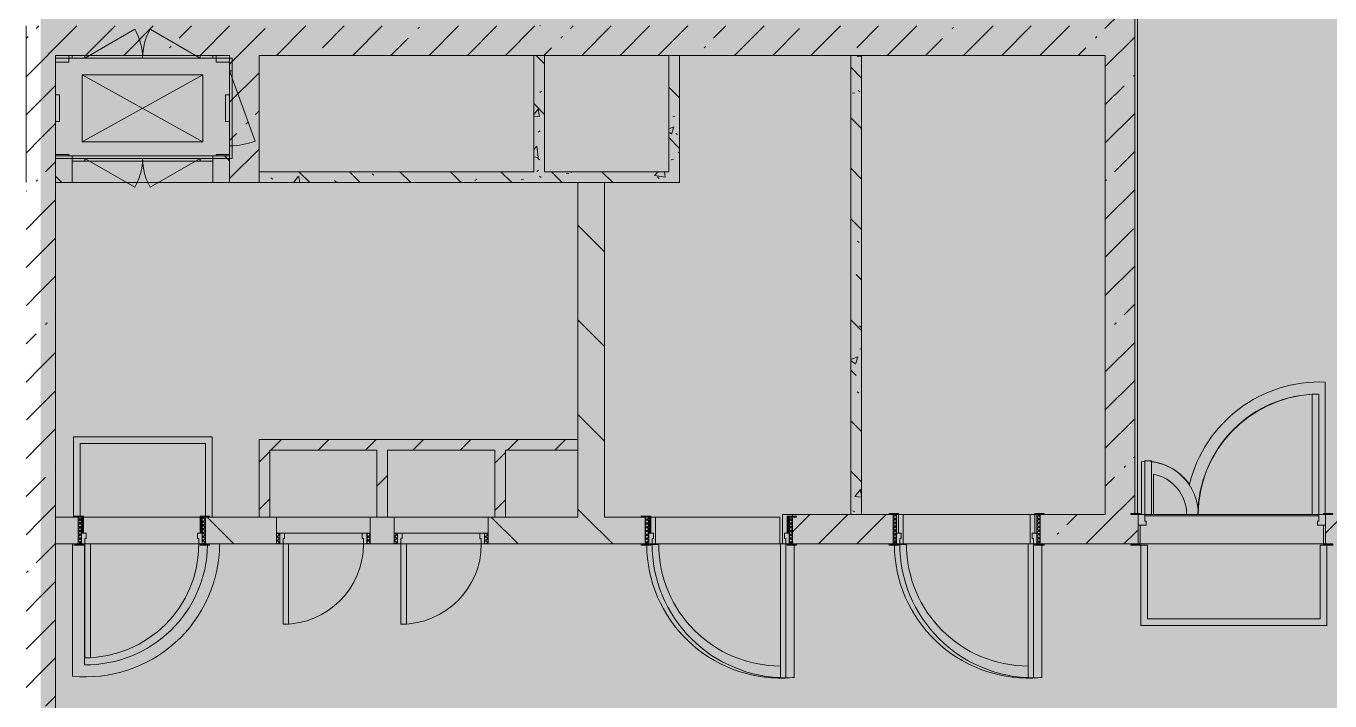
# Model space of a CAD drawing. Header units: millimetres. Extents: x 81609 to 272668, y -8553 to 29000.
# Drawn here: x 230408 to 240146, y 12227 to 17269 of the extents above; entities that cross this region are included whole.
import ezdxf

# ---------------------------------------------------------------- set-up
doc = ezdxf.new("R2010")
doc.units = ezdxf.units.MM
doc.layers.add('A-DETL-GENF-2', color=7, linetype='Continuous', lineweight=9, true_color=0xc0c0c0, transparency=0.4)
for name, color, linetype, lineweight, true_color in [('A-DOOR-3', 7, 'Continuous', 5, 0xb7b7b7), ('A-DOOR-4', 7, 'Continuous', 5, 0xe2e2e2), ('A-DOOR-5', 7, 'Continuous', 5, 0xaaaaaa), ('A-DOOR-FRAM-2', 7, 'Continuous', 5, 0xe2e2e2), ('A-DOOR-FRAM-3', 7, 'Continuous', 5, 0xb7b7b7), ('A-DOOR-FRAM-4', 7, 'Continuous', 5, 0xaaaaaa), ('A-FLOR-2', 7, 'Continuous', 5, 0xb7b7b7), ('A-GENM-4', 7, 'Continuous', 5, 0x737373), ('A-WALL-4', 7, 'Continuous', 9, 0x737373), ('I-WALL-4', 7, 'Continuous', 5, 0x737373), ('I-WALL-5', 7, 'Continuous', 5, 0x787878), ('M-EQPM-3', 7, 'Continuous', 5, 0x737373)]:
    doc.layers.add(name, color=color, linetype=linetype, lineweight=lineweight, true_color=true_color)
doc.layers.add('I-WALL-3', color=7, linetype='Continuous', lineweight=5)
pattern_1 = [(45, (145658, 0), (-285.1231, 285.1231), []), (45, (145943.1, 0), (-285.1231, 285.1231), [504.031, -100.806, 16.764, -84.042])]
pattern_2 = [(135, (145658, 0), (-353.5534, -353.5534), [])]
pattern_3 = [(135, (145658, 0), (-377.1708, -377.1708), [533.4, -88.9, 17.78, -88.9]), (135, (145658, 376.94), (-377.1708, -377.1708), []), (50, (145658, 0), (637.6445, -55.7866), [66.675, -733.425]), (355, (145658, 0), (-123.3494, 668.699), [53.34, -586.74]), (100.451, (145711.1, -4.65), (514.299, 612.908), [56.665, -623.315]), (46.184, (145658, 177.8), (948.7764, -147.15), [100.012, -1100.137]), (96.636, (145737.05, 165.5), (830.909, 865.997), [84.998, -934.973]), (351.184, (145658, 177.8), (830.918, 865.988), [80.01, -880.11]), (21, (145746.9, 133.35), (530.6506, -357.9283), [66.675, -733.425]), (326, (145746.9, 133.35), (216.308, 644.6585), [53.34, -586.74]), (71.451, (145791.1, 103.5), (746.9596, 286.7243), [56.665, -623.315]), (37.5, (145657.99, 0), (10.81053, 295.9426), [16.764, -562.864, 16.764, -578.866, -588.962]), (37.5, (145657.99, 0), (10.81053, 295.9426), [-1175.258, 16.764, -572.198]), (7.5, (145658, 0), (233.8692, 350.6318), [16.764, -322.834, 16.764, -549.529, -224.472]), (7.5, (145658, 0), (233.8692, 350.6318), [-905.891, 16.764, -207.708]), (327.5, (145459.74, 0), (474.5678, -20.0513), [16.764, -205.486, 16.764, -676.656, -920.115]), (327.5, (145459.74, 0), (474.5678, -20.0513), [-915.67, 16.764, -903.351]), (317.5, (145370.84, 0), (518.4522, 88.9934), [16.764, -272.161, 16.764, -443.738, -653.415]), (317.5, (145370.84, 0), (518.4522, 88.9934), [-749.427, 16.764, -636.651])]
pattern_4 = [(45, (145657.99, 0), (-176.7767, 176.7767), [])]

# ---------------------------------------------------------------- blocks, each defined once
blk = doc.blocks.new('110_Дверь_СКБ_1Ст_Внутренняя1 - Д-8 950x2100h_охрана-V216-2_9_3_птичка')
at = {"layer": 'A-DOOR-4'}
h = blk.add_hatch(color=256, dxfattribs=at)
h.paths.add_polyline_path([(-437.5, 100), (-437.5, 20), (-402.5, 20), (-402.5, 60), (-412.5, 60), (-416.2, 100)])
h.paths.add_polyline_path([(437.5, 100), (437.5, 60), (427.5, 60), (427.5, 20), (462.5, 20), (462.5, 100)])
at = {"layer": 'A-DOOR-5'}
h = blk.add_hatch(dxfattribs=at)
h.set_pattern_fill('FP_6', color=256, style=0, pattern_type=2)
h.set_pattern_definition([(135, (1826.41, 164.685), (-14.14214, -14.14214), []), (225, (1826.41, 164.685), (14.14214, -14.14214), [])])
h.paths.add_polyline_path([(487.5, 100), (462.5, 100), (462.5, -100), (487.5, -100), (487.5, -34.8)])
at = {"layer": 'A-DOOR-FRAM-2'}
for points in [[(397.5, 950), (397.5, 100), (437.5, 100), (437.5, 950)], [(-492.5, 108), (-492.5, 100), (-422.5, 100), (-422.5, 108)], [(511.4, 108), (447.5, 108), (447.5, 100), (517.5, 100), (517.5, 108)], [(-422.5, 20), (-437.5, 20), (-437.5, -100), (-422.5, -100), (-422.5, -34.8)], [(462.5, 20), (447.5, 20), (447.5, -100), (462.5, -100), (462.5, -34.8)], [(-492.5, -100), (-492.5, -108), (-422.5, -108), (-422.5, -100)], [(517.5, -100), (447.5, -100), (447.5, -108), (517.5, -108)]]:
    blk.add_hatch(color=256, dxfattribs=at).paths.add_polyline_path(points)
at = {"layer": 'A-DOOR-FRAM-4'}
h = blk.add_hatch(dxfattribs=at)
h.set_pattern_fill('FP_7', color=256, style=0, pattern_type=2)
h.set_pattern_definition([(45, (-296.384, 164.685), (-14.1421, 14.1421), []), (135, (-296.384, 164.685), (-14.1421, -14.1421), [])])
h.paths.add_polyline_path([(-437.5, 100), (-462.5, 100), (-462.5, -100), (-437.5, -100), (-437.5, -34.8)])
at = {"layer": 'A-DOOR-3'}
for p, q in [((437.5, 950), (397.5, 950)), ((397.5, 950), (397.5, 100)), ((437.5, 100), (437.5, 950)), ((397.5, 100), (437.5, 100))]:
    blk.add_line(p, q, dxfattribs=at)
blk.add_arc((437.5, 100), 850, 90, 180, dxfattribs=at)
at = {"layer": 'A-DOOR-FRAM-3'}
for p, q in [((-422.5, 108), (-492.5, 108)), ((-492.5, 108), (-492.5, 100)), ((-492.5, 100), (-422.5, 100)), ((-437.5, 100), (-462.5, 100)), ((-462.5, 100), (-462.5, -100)), ((-412.5, 100), (-437.5, 100)), ((-437.5, 100), (-437.5, 20)), ((-437.5, -100), (-437.5, 100)), ((-422.5, 100), (-437.5, 100)), ((-437.5, 100), (-437.5, 99)), ((-437.5, 99), (-422.5, 99)), ((-422.5, 100), (-422.5, 108)), ((-422.5, 99), (-422.5, 100)), ((-412.5, 60), (-412.5, 100)), ((437.5, 100), (437.5, 60)), ((462.5, 100), (437.5, 100)), ((517.5, 108), (447.5, 108)), ((447.5, 108), (447.5, 100)), ((462.5, 100), (447.5, 100)), ((447.5, 100), (447.5, 99)), ((447.5, 100), (517.5, 100)), ((447.5, 99), (462.5, 99)), ((462.5, 20), (462.5, 100)), ((487.5, 100), (462.5, 100)), ((462.5, 100), (462.5, -100)), ((462.5, 99), (462.5, 100)), ((487.5, -100), (487.5, 100)), ((517.5, 100), (517.5, 108)), ((-437.5, 20), (-402.5, 20)), ((-422.5, 20), (-437.5, 20)), ((-437.5, 20), (-437.5, -100)), ((-422.5, -100), (-422.5, 20)), ((-402.5, 60), (-412.5, 60)), ((-402.5, 20), (-402.5, 60)), ((437.5, 60), (427.5, 60)), ((427.5, 60), (427.5, 20)), ((427.5, 20), (462.5, 20)), ((462.5, 20), (447.5, 20)), ((447.5, 20), (447.5, -100)), ((462.5, -100), (462.5, 20)), ((-422.5, -100), (-492.5, -100)), ((-492.5, -100), (-492.5, -108)), ((-492.5, -108), (-422.5, -108)), ((-462.5, -100), (-437.5, -100)), ((-437.5, -100), (-422.5, -100)), ((-422.5, -108), (-422.5, -100)), ((447.5, -100), (462.5, -100)), ((517.5, -100), (447.5, -100)), ((447.5, -100), (447.5, -108)), ((447.5, -108), (517.5, -108)), ((462.5, -100), (487.5, -100)), ((517.5, -108), (517.5, -100))]:
    blk.add_line(p, q, dxfattribs=at)
blk = doc.blocks.new('DOR_Проход в стене_Прямоугольный - 1050x1150 EI30-23344994-2_9_3_птичка')
at = {"layer": 'A-DOOR-3'}
for p, q in [((525, 100), (-525, 100)), ((525, -100), (-525, -100))]:
    blk.add_line(p, q, dxfattribs=at)
blk = doc.blocks.new('110_Дверь_СКБ_2Ст - Д-1_л_Лестничная клетка EIS60 2-32142534-2_9_3_птичка')
at = {"layer": 'A-DOOR-4'}
for points in [[(662.5, 110), (662.5, 1010), (612.5, 1010), (612.5, 110)], [(-587.5, 510), (-637.5, 510), (-637.5, 110), (-587.5, 110), (-587.5, 433.2)], [(712.5, 30), (697.5, 30), (697.5, -110), (712.5, -110), (712.5, -30.6)]]:
    blk.add_hatch(color=256, dxfattribs=at).paths.add_polyline_path(points)
h = blk.add_hatch(color=256, dxfattribs=at)
h.paths.add_polyline_path([(712.5, 110), (662.5, 110), (662.5, 60), (652.5, 60), (652.5, 30), (712.5, 30)])
h.paths.add_polyline_path([(-627.5, 30), (-627.5, 60), (-637.5, 60), (-637.5, 110), (-687.5, 110), (-687.5, 30)])
at = {"layer": 'A-DOOR-FRAM-2'}
for points in [[(-672.5, 110), (-672.5, 118), (-742.5, 118), (-742.5, 110)], [(767.5, 110), (767.5, 118), (697.5, 118), (697.5, 110)], [(-672.5, 30), (-687.5, 30), (-687.5, -110), (-672.5, -110), (-672.5, -30.6)], [(-672.5, -110), (-742.5, -110), (-742.5, -118), (-672.5, -118)], [(767.5, -118), (767.5, -110), (697.5, -110), (697.5, -118)]]:
    blk.add_hatch(color=256, dxfattribs=at).paths.add_polyline_path(points)
at = {"layer": 'A-DOOR-3'}
for p, q in [((662.5, 1010), (612.5, 1010)), ((612.5, 1010), (612.5, 110)), ((662.5, 110), (662.5, 1010)), ((-637.5, 510), (-637.5, 110)), ((-587.5, 510), (-637.5, 510)), ((-587.5, 110), (-587.5, 510)), ((-637.5, 110), (-587.5, 110)), ((612.5, 110), (662.5, 110))]:
    blk.add_line(p, q, dxfattribs=at)
for centre, radius, start, end in [((662.5, 110), 900, 90, 180), ((-637.5, 110), 400, 360, 90)]:
    blk.add_arc(centre, radius, start, end, dxfattribs=at)
at = {"layer": 'A-DOOR-FRAM-3'}
for p, q in [((-672.5, 118), (-742.5, 118)), ((-742.5, 118), (-742.5, 110)), ((-742.5, 110), (-672.5, 110)), ((-637.5, 110), (-687.5, 110)), ((-687.5, 110), (-687.5, 30)), ((-672.5, 110), (-672.5, 118)), ((-637.5, 60), (-637.5, 110)), ((662.5, 110), (662.5, 60)), ((712.5, 110), (662.5, 110)), ((767.5, 118), (697.5, 118)), ((697.5, 118), (697.5, 110)), ((697.5, 110), (767.5, 110)), ((712.5, 30), (712.5, 110)), ((767.5, 110), (767.5, 118)), ((-687.5, 30), (-627.5, 30)), ((-672.5, 30), (-687.5, 30)), ((-687.5, 30), (-687.5, -110)), ((-672.5, -110), (-672.5, 30)), ((-627.5, 60), (-637.5, 60)), ((-627.5, 30), (-627.5, 60)), ((662.5, 60), (652.5, 60)), ((652.5, 60), (652.5, 30)), ((652.5, 30), (712.5, 30)), ((712.5, 30), (697.5, 30)), ((697.5, 30), (697.5, -110)), ((712.5, -110), (712.5, 30)), ((-672.5, -110), (-742.5, -110)), ((-742.5, -110), (-742.5, -118)), ((-742.5, -118), (-672.5, -118)), ((-687.5, -110), (-672.5, -110)), ((-672.5, -118), (-672.5, -110)), ((697.5, -110), (712.5, -110)), ((767.5, -110), (697.5, -110)), ((697.5, -110), (697.5, -118)), ((697.5, -118), (767.5, -118)), ((767.5, -118), (767.5, -110))]:
    blk.add_line(p, q, dxfattribs=at)
blk = doc.blocks.new('110_Дверь_СКБ_1Ст_Внутренняя1 - Д-3 _п_ 1100x2100h_много всего-32102842-2_9_3_птичка')
at = {"layer": 'A-DOOR-4'}
h = blk.add_hatch(color=256, dxfattribs=at)
h.paths.add_polyline_path([(512.5, 110), (512.5, 70), (502.5, 70), (502.5, 30), (537.5, 30), (537.5, 110)])
h.paths.add_polyline_path([(-487.5, 110), (-512.5, 110), (-512.5, 30), (-477.5, 30), (-477.5, 70), (-487.5, 70)])
at = {"layer": 'A-DOOR-5'}
h = blk.add_hatch(dxfattribs=at)
h.set_pattern_fill('FP_20', color=256, style=0, pattern_type=2)
h.set_pattern_definition([(135, (1751.41, 174.685), (-14.14214, -14.14214), []), (225, (1751.41, 174.685), (14.14214, -14.14214), [])])
h.paths.add_polyline_path([(537.5, 110), (541.3, -110), (562.5, -110), (562.5, 110)])
at = {"layer": 'A-DOOR-FRAM-2'}
for points in [[(-487.5, 1110), (-487.5, 110), (-447.5, 110), (-447.5, 1110)], [(-567.5, 118), (-567.5, 110), (-497.5, 110), (-497.5, 118)], [(592.5, 118), (522.5, 118), (522.5, 110), (592.5, 110)], [(-497.5, 30), (-512.5, 30), (-512.5, -110), (-497.5, -110), (-497.5, -24.8)], [(537.5, 30), (522.5, 30), (522.5, -110), (537.5, -110), (537.5, -24.8)], [(-567.5, -110), (-567.5, -118), (-497.5, -118), (-497.5, -110)], [(541.3, -110), (522.5, -110), (522.5, -118), (592.5, -118), (592.5, -110)]]:
    blk.add_hatch(color=256, dxfattribs=at).paths.add_polyline_path(points)
at = {"layer": 'A-DOOR-FRAM-4'}
h = blk.add_hatch(dxfattribs=at)
h.set_pattern_fill('FP_21', color=256, style=0, pattern_type=2)
h.set_pattern_definition([(45, (-371.384, 174.685), (-14.1421, 14.1421), []), (135, (-371.384, 174.685), (-14.1421, -14.1421), [])])
h.paths.add_polyline_path([(-512.5, 110), (-537.5, 110), (-537.5, -110), (-512.5, -110), (-512.5, -24.8)])
at = {"layer": 'A-DOOR-3'}
for p, q in [((-487.5, 1110), (-487.5, 110)), ((-447.5, 1110), (-487.5, 1110)), ((-447.5, 110), (-447.5, 1110)), ((-487.5, 110), (-447.5, 110))]:
    blk.add_line(p, q, dxfattribs=at)
blk.add_arc((-487.5, 110), 1000, 360, 90, dxfattribs=at)
at = {"layer": 'A-DOOR-FRAM-3'}
for p, q in [((-497.5, 118), (-567.5, 118)), ((-567.5, 118), (-567.5, 110)), ((-567.5, 110), (-497.5, 110)), ((-512.5, 110), (-537.5, 110)), ((-537.5, 110), (-537.5, -110)), ((-487.5, 110), (-512.5, 110)), ((-512.5, 110), (-512.5, 30)), ((-512.5, -110), (-512.5, 110)), ((-497.5, 110), (-512.5, 110)), ((-512.5, 110), (-512.5, 109)), ((-512.5, 109), (-497.5, 109)), ((-497.5, 110), (-497.5, 118)), ((-497.5, 109), (-497.5, 110)), ((-487.5, 70), (-487.5, 110)), ((512.5, 110), (512.5, 70)), ((537.5, 110), (512.5, 110)), ((592.5, 118), (522.5, 118)), ((522.5, 118), (522.5, 110)), ((537.5, 110), (522.5, 110)), ((522.5, 110), (522.5, 109)), ((522.5, 110), (592.5, 110)), ((522.5, 109), (537.5, 109)), ((537.5, 30), (537.5, 110)), ((562.5, 110), (537.5, 110)), ((537.5, 110), (537.5, -110)), ((537.5, 109), (537.5, 110)), ((562.5, -24.8), (562.5, 110)), ((592.5, 110), (592.5, 118)), ((-512.5, 30), (-477.5, 30)), ((-497.5, 30), (-512.5, 30)), ((-512.5, 30), (-512.5, -110)), ((-497.5, -110), (-497.5, 30)), ((-477.5, 70), (-487.5, 70)), ((-477.5, 30), (-477.5, 70)), ((512.5, 70), (502.5, 70)), ((502.5, 70), (502.5, 30)), ((502.5, 30), (537.5, 30)), ((537.5, 30), (522.5, 30)), ((522.5, 30), (522.5, -110)), ((537.5, -110), (537.5, 30)), ((562.5, -110), (562.5, -28.5)), ((-497.5, -110), (-567.5, -110)), ((-567.5, -110), (-567.5, -118)), ((-567.5, -118), (-497.5, -118)), ((-537.5, -110), (-512.5, -110)), ((-512.5, -110), (-497.5, -110)), ((-497.5, -118), (-497.5, -110)), ((522.5, -110), (537.5, -110)), ((592.5, -110), (522.5, -110)), ((522.5, -110), (522.5, -118)), ((522.5, -118), (592.5, -118)), ((541.3, -110), (562.5, -110)), ((592.5, -118), (592.5, -110))]:
    blk.add_line(p, q, dxfattribs=at)
blk = doc.blocks.new('110_Дверь_СКБ_1Ст_Внутренняя1 - Д-3 _п_ 1100x2100h_много всего-32102838-2_9_3_птичка')
at = {"layer": 'A-DOOR-4'}
h = blk.add_hatch(color=256, dxfattribs=at)
h.paths.add_polyline_path([(512.5, 100), (512.5, 60), (502.5, 60), (502.5, 20), (537.5, 20), (537.5, 100)])
h.paths.add_polyline_path([(-487.5, 100), (-512.5, 100), (-512.5, 20), (-477.5, 20), (-477.5, 60), (-487.5, 60)])
at = {"layer": 'A-DOOR-5'}
h = blk.add_hatch(dxfattribs=at)
h.set_pattern_fill('FP_22', color=256, style=0, pattern_type=2)
h.set_pattern_definition([(135, (1751.41, 164.685), (-14.14214, -14.14214), []), (225, (1751.41, 164.685), (14.14214, -14.14214), [])])
h.paths.add_polyline_path([(562.5, 100), (537.5, 100), (537.5, -100), (562.5, -100), (562.5, -34.8)])
at = {"layer": 'A-DOOR-FRAM-2'}
for points in [[(-487.5, 1100), (-487.5, 100), (-447.5, 100), (-447.5, 1100)], [(-567.5, 108), (-567.5, 100), (-497.5, 100), (-497.5, 108)], [(592.5, 108), (522.5, 108), (522.5, 100), (592.5, 100)], [(-497.5, 20), (-512.5, 20), (-512.5, -100), (-497.5, -100), (-497.5, -34.8)], [(537.5, 20), (522.5, 20), (522.5, -100), (537.5, -100), (537.5, -34.8)], [(-567.5, -100), (-567.5, -108), (-497.5, -108), (-497.5, -100)], [(592.5, -100), (522.5, -100), (522.5, -108), (592.5, -108)]]:
    blk.add_hatch(color=256, dxfattribs=at).paths.add_polyline_path(points)
at = {"layer": 'A-DOOR-FRAM-4'}
h = blk.add_hatch(dxfattribs=at)
h.set_pattern_fill('FP_23', color=256, style=0, pattern_type=2)
h.set_pattern_definition([(45, (-371.384, 164.685), (-14.1421, 14.1421), []), (135, (-371.384, 164.685), (-14.1421, -14.1421), [])])
h.paths.add_polyline_path([(-512.5, 100), (-537.5, 100), (-537.5, -100), (-512.5, -100), (-512.5, -34.8)])
at = {"layer": 'A-DOOR-3'}
for p, q in [((-487.5, 1100), (-487.5, 100)), ((-447.5, 1100), (-487.5, 1100)), ((-447.5, 100), (-447.5, 1100)), ((-487.5, 100), (-447.5, 100))]:
    blk.add_line(p, q, dxfattribs=at)
blk.add_arc((-487.5, 100), 1000, 360, 90, dxfattribs=at)
at = {"layer": 'A-DOOR-FRAM-3'}
for p, q in [((-497.5, 108), (-567.5, 108)), ((-567.5, 108), (-567.5, 100)), ((-567.5, 100), (-497.5, 100)), ((-512.5, 100), (-537.5, 100)), ((-537.5, 100), (-537.5, -100)), ((-487.5, 100), (-512.5, 100)), ((-512.5, 100), (-512.5, 20)), ((-512.5, -100), (-512.5, 100)), ((-497.5, 100), (-512.5, 100)), ((-512.5, 100), (-512.5, 99)), ((-512.5, 99), (-497.5, 99)), ((-497.5, 100), (-497.5, 108)), ((-497.5, 99), (-497.5, 100)), ((-487.5, 60), (-487.5, 100)), ((512.5, 100), (512.5, 60)), ((537.5, 100), (512.5, 100)), ((592.5, 108), (522.5, 108)), ((522.5, 108), (522.5, 100)), ((537.5, 100), (522.5, 100)), ((522.5, 100), (522.5, 99)), ((522.5, 100), (592.5, 100)), ((522.5, 99), (537.5, 99)), ((537.5, 20), (537.5, 100)), ((562.5, 100), (537.5, 100)), ((537.5, 100), (537.5, -100)), ((537.5, 99), (537.5, 100)), ((562.5, -100), (562.5, 100)), ((592.5, 100), (592.5, 108)), ((-512.5, 20), (-477.5, 20)), ((-497.5, 20), (-512.5, 20)), ((-512.5, 20), (-512.5, -100)), ((-497.5, -100), (-497.5, 20)), ((-477.5, 60), (-487.5, 60)), ((-477.5, 20), (-477.5, 60)), ((512.5, 60), (502.5, 60)), ((502.5, 60), (502.5, 20)), ((502.5, 20), (537.5, 20)), ((537.5, 20), (522.5, 20)), ((522.5, 20), (522.5, -100)), ((537.5, -100), (537.5, 20)), ((-497.5, -100), (-567.5, -100)), ((-567.5, -100), (-567.5, -108)), ((-567.5, -108), (-497.5, -108)), ((-537.5, -100), (-512.5, -100)), ((-512.5, -100), (-497.5, -100)), ((-497.5, -108), (-497.5, -100)), ((522.5, -100), (537.5, -100)), ((592.5, -100), (522.5, -100)), ((522.5, -100), (522.5, -108)), ((522.5, -108), (592.5, -108)), ((537.5, -100), (562.5, -100)), ((592.5, -108), (592.5, -100))]:
    blk.add_line(p, q, dxfattribs=at)
blk = doc.blocks.new('160_Подъемник - 160_Подъемник-23521422-2_9_3_птичка')
at = {"layer": 'A-GENM-4'}
for p, q in [((220, 0), (592.4, 215)), ((220, 0), (592.4, 215)), ((1080, 0), (707.6, 215)), ((1080, 0), (707.6, 215)), ((-20, -95), (-20, 0)), ((-20, 0), (0, 0)), ((0, 0), (0, -95)), ((220, 20), (125, 20)), ((125, 20), (125, 0)), ((220, 20), (125, 20)), ((125, 20), (125, 0)), ((220, 0), (220, 20)), ((1080, 20), (220, 20)), ((220, 20), (1080, 20)), ((220, 0), (220, 20)), ((1080, 20), (220, 20)), ((220, 20), (1080, 20)), ((1080, 0), (1080, 20)), ((1080, 20), (1175, 20)), ((1080, 0), (1080, 20)), ((1080, 20), (1175, 20)), ((1175, 20), (1175, 0)), ((1175, 20), (1175, 0)), ((0, -95), (-20, -95)), ((-20, -95), (-20, -655)), ((-20, -655), (-20, -95)), ((125, 0), (220, 0)), ((125, 0), (220, 0)), ((1175, 0), (1080, 0)), ((1175, 0), (1080, 0)), ((0, -655), (-191.5, -128.8)), ((0, -655), (-20, -655)), ((-20, -655), (-20, -750)), ((0, -750), (0, -655)), ((-20, -750), (0, -750)), ((125, -770), (125, -750)), ((125, -750), (220, -750)), ((125, -770), (125, -750)), ((125, -750), (220, -750)), ((220, -770), (125, -770)), ((220, -770), (125, -770)), ((220, -750), (220, -770)), ((220, -750), (592.4, -965)), ((220, -750), (220, -770)), ((220, -750), (592.4, -965)), ((1080, -770), (220, -770)), ((220, -770), (1080, -770)), ((220, -770), (792, -770)), ((1080, -770), (508, -770)), ((1080, -750), (707.6, -965)), ((1080, -750), (707.6, -965)), ((1080, -750), (1080, -770)), ((1175, -750), (1080, -750)), ((1080, -750), (1080, -770)), ((1175, -750), (1080, -750)), ((1080, -770), (1175, -770)), ((1080, -770), (1175, -770)), ((1175, -770), (1175, -750)), ((1175, -770), (1175, -750))]:
    blk.add_line(p, q, dxfattribs=at)
for centre, radius, start, end in [((220, 0), 430, 0, 30), ((220, 0), 430, 0, 30), ((1080, 0), 430, 150, 180), ((1080, 0), 430, 150, 180), ((0, -655), 560, 90, 110), ((220, -750), 430, 330, 0), ((220, -750), 430, 330, 0), ((1080, -750), 430, 180, 210), ((1080, -750), 430, 180, 210)]:
    blk.add_arc(centre, radius, start, end, dxfattribs=at)
at = {"layer": 'M-EQPM-3'}
for p, q in [((1300, 0), (0, 0)), ((0, 0), (0, -750)), ((1300, -750), (1300, 0)), ((1100, -625), (200, -125)), ((200, -625), (1100, -125)), ((1100, -125), (200, -125)), ((200, -125), (200, -625)), ((1100, -625), (1100, -125)), ((200, -625), (1100, -625)), ((0, -750), (1300, -750))]:
    blk.add_line(p, q, dxfattribs=at)
blk = doc.blocks.new('Закладная деталь приямка - 200_100-20924312-2_9_3_птичка')
at = {"layer": 'M-EQPM-3'}
for p, q in [((85000, 16755), (84970, 16755)), ((85000, 16755), (84970, 16755)), ((85000, 16555), (85000, 16755)), ((85000, 16755), (85000, 16555)), ((84970, 16555), (85000, 16555)), ((85000, 16555), (84970, 16555))]:
    blk.add_line(p, q, dxfattribs=at)
blk = doc.blocks.new('Закладная деталь приямка - 200_100-V274-2_9_3_птичка')
at = {"layer": 'M-EQPM-3'}
for p, q in [((86240, 16755), (86240, 16555)), ((86240, 16555), (86240, 16755)), ((86270, 16755), (86240, 16755)), ((86240, 16755), (86270, 16755)), ((86240, 16555), (86270, 16555)), ((86240, 16555), (86270, 16555))]:
    blk.add_line(p, q, dxfattribs=at)
blk = doc.blocks.new('Закладная деталь приямка - 150_100-20924311-2_9_3_птичка')
at = {"layer": 'M-EQPM-3'}
for p, q in [((85070, 17050), (85070, 17000)), ((85070, 17050), (85070, 17000)), ((84970, 17000), (85070, 17000)), ((85070, 17000), (84970, 17000))]:
    blk.add_line(p, q, dxfattribs=at)
blk = doc.blocks.new('Закладная деталь приямка - 150_100-V275-2_9_3_птичка')
at = {"layer": 'M-EQPM-3'}
for p, q in [((86170, 17000), (86170, 17050)), ((86170, 17000), (86170, 17050)), ((86270, 17000), (86170, 17000)), ((86170, 17000), (86270, 17000))]:
    blk.add_line(p, q, dxfattribs=at)
blk = doc.blocks.new('Закладная деталь приямка - 150_100-V276-2_9_3_птичка')
at = {"layer": 'M-EQPM-3'}
for p, q in [((86270, 16310), (86170, 16310)), ((86170, 16310), (86270, 16310)), ((86170, 16310), (86170, 16300)), ((86170, 16310), (86170, 16300))]:
    blk.add_line(p, q, dxfattribs=at)
blk = doc.blocks.new('Закладная деталь приямка - 150_100-V277-2_9_3_птичка')
at = {"layer": 'M-EQPM-3'}
for p, q in [((85070, 16310), (84970, 16310)), ((84970, 16310), (85070, 16310)), ((85070, 16300), (85070, 16310)), ((85070, 16310), (85070, 16300))]:
    blk.add_line(p, q, dxfattribs=at)
blk = doc.blocks.new('110_Дверь_СКБ_1Ст - д-18 700x2100h_Технический шкаф ЭОМ и СС-V288-2_9_3_птичка')
at = {"layer": 'A-DOOR-4'}
h = blk.add_hatch(color=256, dxfattribs=at)
h.paths.add_polyline_path([(312.5, 100), (312.5, 60), (302.5, 60), (302.5, 20), (337.5, 20), (337.5, 100)])
h.paths.add_polyline_path([(-287.5, 100), (-312.5, 100), (-312.5, 20), (-277.5, 20), (-277.5, 60), (-287.5, 60)])
at = {"layer": 'A-DOOR-5'}
h = blk.add_hatch(dxfattribs=at)
h.set_pattern_fill('FP_26', color=256, style=0, pattern_type=2)
h.set_pattern_definition([(135, (1951.41, 164.685), (-14.14214, -14.14214), []), (225, (1951.41, 164.685), (14.14214, -14.14214), [])])
h.paths.add_polyline_path([(362.5, 100), (337.5, 100), (337.5, 20), (362.5, 20)])
at = {"layer": 'A-DOOR-FRAM-2'}
blk.add_hatch(color=256, dxfattribs=at).paths.add_polyline_path([(272.5, 700), (272.5, 100), (312.5, 100), (312.5, 700)])
at = {"layer": 'A-DOOR-FRAM-4'}
h = blk.add_hatch(dxfattribs=at)
h.set_pattern_fill('FP_27', color=256, style=0, pattern_type=2)
h.set_pattern_definition([(45, (-171.384, 164.685), (-14.1421, 14.1421), []), (135, (-171.384, 164.685), (-14.1421, -14.1421), [])])
h.paths.add_polyline_path([(-312.5, 100), (-337.5, 100), (-337.5, 20), (-312.5, 20)])
at = {"layer": 'A-DOOR-3'}
for p, q in [((312.5, 700), (272.5, 700)), ((272.5, 700), (272.5, 100)), ((312.5, 100), (312.5, 700)), ((272.5, 100), (312.5, 100))]:
    blk.add_line(p, q, dxfattribs=at)
blk.add_arc((312.5, 100), 600, 90, 180, dxfattribs=at)
at = {"layer": 'A-DOOR-FRAM-3'}
for p, q in [((-312.5, 100), (-337.5, 100)), ((-337.5, 100), (-337.5, 20)), ((-287.5, 100), (-312.5, 100)), ((-312.5, 100), (-312.5, 20)), ((-312.5, 20), (-312.5, 100)), ((-287.5, 60), (-287.5, 100)), ((-287.5, 100), (272.5, 100)), ((312.5, 100), (312.5, 60)), ((337.5, 100), (312.5, 100)), ((337.5, 20), (337.5, 100)), ((362.5, 100), (337.5, 100)), ((337.5, 100), (337.5, 20)), ((362.5, 20), (362.5, 100)), ((-337.5, 20), (-312.5, 20)), ((-312.5, 20), (-277.5, 20)), ((-277.5, 60), (-287.5, 60)), ((-277.5, 20), (-277.5, 60)), ((302.5, 20), (-277.5, 20)), ((312.5, 60), (302.5, 60)), ((302.5, 60), (302.5, 20)), ((302.5, 20), (337.5, 20)), ((337.5, 20), (362.5, 20))]:
    blk.add_line(p, q, dxfattribs=at)

msp = doc.modelspace()

# ---------------------------------------------------------------- hatches: boundary and pattern name
at = {"layer": 'A-DETL-GENF-2'}
msp.add_hatch(color=256, dxfattribs=at).paths.add_polyline_path([(267874.9, -258), (270896, -258), (270896, 21558), (238966, 21558), (238966, 27348), (230518, 27348), (230518, 5750), (234860, 5750), (234860, -258), (266947.4, -258)])
at = {"layer": 'I-WALL-3'}
h = msp.add_hatch(dxfattribs=at)
h.set_pattern_fill('FP_76', color=256, style=0, pattern_type=2)
h.set_pattern_definition(pattern_1)
h.paths.add_polyline_path([(238688, 13400), (238688, 13620), (238658, 13620), (238658.1, 13628), (238688, 13628), (238688, 21550), (238468, 21550), (238468, 13400), (238658, 13400)])
h = msp.add_hatch(dxfattribs=at)
h.set_pattern_fill('FP_76', color=256, style=0, pattern_type=2)
h.set_pattern_definition(pattern_1)
h.paths.add_polyline_path([(230408, 16300), (230518, 16300), (230518, 17270), (230408, 17270), (230408, 17005.5)])
h = msp.add_hatch(dxfattribs=at)
h.set_pattern_fill('FP_76', color=256, style=0, pattern_type=2)
h.set_pattern_definition(pattern_1)
h.paths.add_polyline_path([(230628, 16300), (230628, 17270), (230518, 17270), (230518, 16300)])
h = msp.add_hatch(dxfattribs=at)
h.set_pattern_fill('FP_76', color=256, style=0, pattern_type=2)
h.set_pattern_definition(pattern_1)
h.paths.add_polyline_path([(231928, 17050), (232148, 17050), (232148, 17270), (230628, 17270), (230628, 17050), (231701.7, 17050)])
h = msp.add_hatch(dxfattribs=at)
h.set_pattern_fill('FP_76', color=256, style=0, pattern_type=2)
h.set_pattern_definition(pattern_1)
h.paths.add_polyline_path([(238468, 17050), (238468, 17270), (232148, 17270), (232148, 17050), (237795.1, 17050)])
h = msp.add_hatch(dxfattribs=at)
h.set_pattern_fill('FP_76', color=256, style=0, pattern_type=2)
h.set_pattern_definition(pattern_1)
h.paths.add_polyline_path([(232148, 16100), (232148, 17050), (231928, 17050), (231928, 16100)])
h = msp.add_hatch(dxfattribs=at)
h.set_pattern_fill('FP_76', color=256, style=0, pattern_type=2)
h.set_pattern_definition(pattern_1)
h.paths.add_polyline_path([(230518, 10400), (230518, 16300), (230408, 16300), (230408, 10400)])
h = msp.add_hatch(dxfattribs=at)
h.set_pattern_fill('FP_76', color=256, style=0, pattern_type=2)
h.set_pattern_definition(pattern_1)
h.paths.add_polyline_path([(230518, 10400), (230628, 10400), (230628, 16300), (230518, 16300), (230518, 10642.6)])
h = msp.add_hatch(dxfattribs=at)
h.set_pattern_fill('FP_79', color=256, style=0, pattern_type=2)
h.set_pattern_definition(pattern_2)
h.paths.add_polyline_path([(230628, 16100), (230753, 16100), (230753, 16300), (230628, 16300)])
h.paths.add_polyline_path([(231928, 16100), (231928, 16300), (231803, 16300), (231803, 16100)])
h = msp.add_hatch(dxfattribs=at)
h.set_pattern_fill('FP_79', color=256, style=0, pattern_type=2)
h.set_pattern_definition(pattern_2)
h.paths.add_polyline_path([(234728, 13600), (234728, 16100), (234528, 16100), (234528, 13600), (234713.1, 13600)])
h = msp.add_hatch(dxfattribs=at)
h.set_pattern_fill('FP_80', color=256, style=0, pattern_type=2)
h.set_pattern_definition(pattern_4)
h.paths.add_polyline_path([(232228, 13600), (232228, 14180), (232148, 14180), (232148, 13600)])
h = msp.add_hatch(dxfattribs=at)
h.set_pattern_fill('FP_80', color=256, style=0, pattern_type=2)
h.set_pattern_definition(pattern_4)
h.paths.add_polyline_path([(232228, 14100), (234528, 14100), (234528, 14180), (232228, 14180), (232228, 14113.3)])
h = msp.add_hatch(dxfattribs=at)
h.set_pattern_fill('FP_80', color=256, style=0, pattern_type=2)
h.set_pattern_definition(pattern_4)
h.paths.add_polyline_path([(233108, 13600), (233108, 14100), (233028, 14100), (233028, 13600)])
h = msp.add_hatch(dxfattribs=at)
h.set_pattern_fill('FP_80', color=256, style=0, pattern_type=2)
h.set_pattern_definition(pattern_4)
h.paths.add_polyline_path([(233988, 13600), (233988, 14100), (233908, 14100), (233908, 13600)])
h = msp.add_hatch(dxfattribs=at)
h.set_pattern_fill('FP_79', color=256, style=0, pattern_type=2)
h.set_pattern_definition(pattern_2)
h.paths.add_polyline_path([(230768, 13400), (230798, 13400), (230798, 13600), (230628, 13600), (230628, 13400)])
h.paths.add_polyline_path([(231778, 13400), (232278, 13400), (232278, 13600), (231748, 13600), (231748, 13400)])
h.paths.add_polyline_path([(232978, 13400), (233158, 13400), (233158, 13600), (232978, 13600), (232978, 13480)])
h = msp.add_hatch(dxfattribs=at)
h.set_pattern_fill('FP_79', color=256, style=0, pattern_type=2)
h.set_pattern_definition(pattern_2)
h.paths.add_polyline_path([(234484.2, 13400), (235033, 13400), (235033, 13600), (233858, 13600), (233858, 13400)])
h = msp.add_hatch(dxfattribs=at)
h.set_pattern_fill('FP_76', color=256, style=0, pattern_type=2)
h.set_pattern_definition(pattern_1)
h.paths.add_polyline_path([(236163, 13400), (236883, 13400), (236883, 13620), (236133, 13620), (236133, 13608), (236163, 13608), (236163, 13600), (236133, 13600), (236133, 13400)])
h.paths.add_polyline_path([(238194.3, 13400), (238468, 13400), (238468, 13620), (237983, 13620), (237983, 13400), (238013, 13400)])
h = msp.add_hatch(dxfattribs=at)
h.set_pattern_fill('FP_76', color=256, style=0, pattern_type=2)
h.set_pattern_definition(pattern_1)
h.paths.add_polyline_path([(240168, 13400), (240458, 13400), (240458, 13620), (240113, 13620), (240113, 13400)])
h.paths.add_polyline_path([(238688, 13400), (238713, 13400), (238713, 13620), (238688, 13620), (238688, 13534.8)])
at = {"layer": 'I-WALL-5'}
h = msp.add_hatch(dxfattribs=at)
h.set_pattern_fill('FP_83', color=256, style=0, pattern_type=2)
h.set_pattern_definition(pattern_3)
h.paths.add_polyline_path([(234279.7, 16180), (234279.7, 17050), (234199.7, 17050), (234199.7, 16180)])
h.paths.add_polyline_path([(234279.7, 17270), (234279.7, 21235.8), (234199.7, 21235.8), (234199.7, 17270)])
h = msp.add_hatch(dxfattribs=at)
h.set_pattern_fill('FP_83', color=256, style=0, pattern_type=2)
h.set_pattern_definition(pattern_3)
h.paths.add_polyline_path([(235288, 16180), (235288, 17050), (235208, 17050), (235208, 16180)])
h = msp.add_hatch(dxfattribs=at)
h.set_pattern_fill('FP_83', color=256, style=0, pattern_type=2)
h.set_pattern_definition(pattern_3)
h.paths.add_polyline_path([(236648.7, 13620), (236648.7, 17050), (236568.7, 17050), (236568.7, 13620)])
h = msp.add_hatch(dxfattribs=at)
h.set_pattern_fill('FP_83', color=256, style=0, pattern_type=2)
h.set_pattern_definition(pattern_3)
h.paths.add_polyline_path([(235288, 16100), (235288, 16180), (232148, 16180), (232148, 16100), (234728, 16100)])

# ---------------------------------------------------------------- linework, layer by layer
at = {"layer": 'A-FLOR-2'}
for p, q in [((238708, 21130), (238708, 13628)), ((240111.6, 13628), (240111.6, 14609.2)), ((230762.7, 14200), (230762.7, 13600)), ((231798, 14200), (230762.7, 14200)), ((230812.7, 13608), (230812.7, 14150)), ((230812.7, 14150), (231748, 14150)), ((231748, 14150), (231748, 13608)), ((231798, 13600), (231798, 14200)), ((238737.5, 14014.7), (238737.5, 13621.1)), ((238827.5, 13621.1), (238827.5, 13920.9)), ((235073, 13600), (235108, 13600)), ((235108, 13600), (235108, 13400)), ((236058, 13620), (236133, 13620)), ((236923, 13620), (236958, 13620)), ((236958, 13620), (236958, 13400)), ((237908, 13400), (237908, 13620)), ((237908, 13620), (237943, 13620)), ((238737.5, 13621.1), (238763, 13621.1)), ((238763, 13610), (240063, 13610)), ((238813, 13621.1), (238827.5, 13621.1)), ((239076, 13621.1), (239159.1, 13621.1)), ((240063, 13621.1), (240098, 13621.1)), ((230753.7, 13400), (230753.7, 12412.1)), ((230843.7, 12497.2), (230843.7, 13400)), ((235133.5, 13397), (235073, 13397)), ((236043, 13400), (235083, 13400)), ((236093, 13398), (236083, 13398)), ((236143.5, 12403), (236143.5, 13392)), ((236983.5, 13397), (236923, 13397)), ((236958, 13400), (237893, 13400)), ((237943, 13398), (237933, 13398)), ((237993.5, 12403), (237993.5, 13392)), ((238784.7, 13390.8), (238734.7, 13390.8)), ((238734.7, 13390.8), (238734.7, 12790.8)), ((238784.7, 12840.8), (238784.7, 13390.8)), ((240124, 13390.8), (240074, 13390.8)), ((240074, 13390.8), (240074, 12840.8)), ((240124, 12790.8), (240124, 13390.8)), ((238734.7, 12790.8), (240124, 12790.8)), ((240074, 12840.8), (238784.7, 12840.8))]:
    msp.add_line(p, q, dxfattribs=at)
for centre, radius, start, end in [((240069, 13610.1), 1000, 87.56236, 166.45029), ((240069, 13610.1), 910, 93.53335, 179.3074), ((238771, 13621.1), 395, 91.16729, 94.87345), ((238771, 13621.1), 395, 34.42231, 83.89083), ((238771, 13621.1), 305, 360, 79.33549), ((230853.7, 13407.1), 1000, 264.26083, 359.59239), ((230853.7, 13407.1), 910, 269.37036, 359.04725), ((236043.5, 13398), 1000, 180.34644, 271.81103), ((236043.5, 13398), 910, 180.06296, 269.96818), ((237893.5, 13398), 1000, 180.34644, 271.81103), ((237893.5, 13398), 910, 180.06296, 269.96818), ((236043.5, 13398), 1000, 272.26817, 275.73917), ((237893.5, 13398), 1000, 272.26817, 275.73917)]:
    msp.add_arc(centre, radius, start, end, dxfattribs=at)
at = {"layer": 'A-WALL-4'}
for p, q in [((234279.7, 17050), (234199.7, 17050)), ((235288, 17050), (235208, 17050)), ((236648.7, 17050), (236568.7, 17050)), ((230628, 16300), (230628, 16100)), ((232148, 16180), (232148, 16100)), ((234728, 16100), (234528, 16100)), ((234528, 14100), (234528, 14180)), ((230628, 13600), (230628, 13400)), ((232148, 13600), (232228, 13600)), ((233028, 13600), (233108, 13600)), ((233908, 13600), (233988, 13600)), ((236568.7, 13620), (236648.7, 13620))]:
    msp.add_line(p, q, dxfattribs=at)
at = {"layer": 'I-WALL-3'}
msp.add_line((230408, 17270), (230408, 16100), dxfattribs=at)
at = {"layer": 'I-WALL-4'}
for p, q in [((238688, 13628), (238688, 21150)), ((230628, 17050), (231928, 17050)), ((230628, 16300), (230628, 17050)), ((231928, 17050), (231928, 16100)), ((232148, 16180), (232148, 17050)), ((232148, 17050), (234199.7, 17050)), ((234199.7, 17050), (234199.7, 16180)), ((234279.7, 17050), (235208, 17050)), ((234279.7, 16180), (234279.7, 17050)), ((235208, 17050), (235208, 16180)), ((235288, 17050), (236568.7, 17050)), ((235288, 16100), (235288, 17050)), ((236568.7, 17050), (236568.7, 13620)), ((236648.7, 17050), (238468, 17050)), ((236648.7, 13620), (236648.7, 17050)), ((238468, 17050), (238468, 13620)), ((230628, 16300), (231928, 16300)), ((230753, 16100), (230753, 16300)), ((231803, 16300), (231803, 16100)), ((234199.7, 16180), (232148, 16180)), ((235208, 16180), (234279.7, 16180)), ((230628, 13600), (230628, 16100)), ((230628, 16100), (234528, 16100)), ((234528, 16100), (234528, 14180)), ((234728, 13600), (234728, 16100)), ((234728, 16100), (235288, 16100)), ((234528, 14180), (232148, 14180)), ((232148, 14180), (232148, 13600)), ((232228, 14100), (233028, 14100)), ((232228, 13600), (232228, 14100)), ((233028, 14100), (233028, 13600)), ((233108, 14100), (233908, 14100)), ((233108, 13600), (233108, 14100)), ((233908, 14100), (233908, 13600)), ((233988, 14100), (234528, 14100)), ((233988, 13600), (233988, 14100)), ((234528, 14100), (234528, 13600)), ((230768, 13600), (230628, 13600)), ((230838, 13600), (231708, 13600)), ((232148, 13600), (231778, 13600)), ((232228, 13600), (233028, 13600)), ((232278, 13480), (232278, 13600)), ((232978, 13600), (232978, 13480)), ((233108, 13600), (233908, 13600)), ((233158, 13480), (233158, 13600)), ((233858, 13600), (233858, 13480)), ((234528, 13600), (233988, 13600)), ((235003, 13600), (234728, 13600)), ((235108, 13600), (236038, 13600)), ((236038, 13400), (236038, 13600)), ((236058, 13620), (236058, 13400)), ((236568.7, 13620), (236133, 13620)), ((236133, 13620), (236133, 13608)), ((236853, 13620), (236648.7, 13620)), ((236958, 13620), (237908, 13620)), ((238468, 13620), (238013, 13620)), ((238813, 13620), (240013, 13620)), ((230628, 10400), (230628, 13400)), ((230628, 13400), (230768, 13400)), ((231698, 13400), (230888, 13400)), ((231778, 13400), (232278, 13400)), ((232978, 13400), (233158, 13400)), ((233858, 13400), (235003, 13400)), ((236163, 13400), (236853, 13400)), ((236958, 13400), (236933, 13400)), ((238013, 13400), (238658, 13400)), ((240098, 13400), (238728, 13400))]:
    msp.add_line(p, q, dxfattribs=at)

# ---------------------------------------------------------------- block references
at = {"layer": 'A-DOOR-3', "rotation": 180}
for name, p in [('DOR_Проход в стене_Прямоугольный - 1050x1150 EI30-23344994-2_9_3_птичка', (231278, 16200)), ('110_Дверь_СКБ_1Ст_Внутренняя1 - Д-8 950x2100h_охрана-V216-2_9_3_птичка', (231285.5, 13500)), ('110_Дверь_СКБ_1Ст_Внутренняя1 - Д-3 _п_ 1100x2100h_много всего-32102838-2_9_3_птичка', (235595.5, 13500)), ('110_Дверь_СКБ_1Ст_Внутренняя1 - Д-3 _п_ 1100x2100h_много всего-32102842-2_9_3_птичка', (237445.5, 13510)), ('110_Дверь_СКБ_1Ст - д-18 700x2100h_Технический шкаф ЭОМ и СС-V288-2_9_3_птичка', (232640.5, 13500)), ('110_Дверь_СКБ_1Ст - д-18 700x2100h_Технический шкаф ЭОМ и СС-V288-2_9_3_птичка', (233520.5, 13500))]:
    msp.add_blockref(name, p, dxfattribs=at)
at = {"layer": 'A-DOOR-3'}
msp.add_blockref('110_Дверь_СКБ_2Ст - Д-1_л_Лестничная клетка EIS60 2-32142534-2_9_3_птичка', (239400.5, 13510), dxfattribs=at)
at = {"layer": 'M-EQPM-3', "rotation": 180}
msp.add_blockref('160_Подъемник - 160_Подъемник-23521422-2_9_3_птичка', (231928, 16280), dxfattribs=at)
at = {"layer": 'M-EQPM-3'}
for name in ['Закладная деталь приямка - 150_100-20924311-2_9_3_птичка', 'Закладная деталь приямка - 150_100-V275-2_9_3_птичка', 'Закладная деталь приямка - 200_100-20924312-2_9_3_птичка', 'Закладная деталь приямка - 200_100-V274-2_9_3_птичка', 'Закладная деталь приямка - 150_100-V277-2_9_3_птичка', 'Закладная деталь приямка - 150_100-V276-2_9_3_птичка']:
    msp.add_blockref(name, (145658, 0), dxfattribs=at)

doc.saveas('drawing.dxf')
